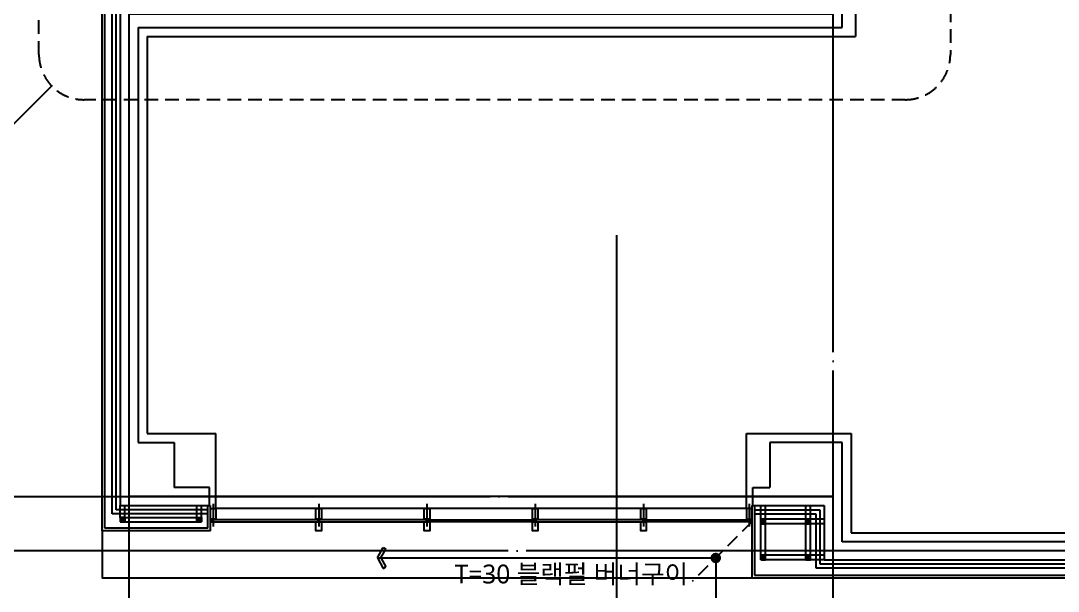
# Model space of a CAD drawing. Header units: millimetres. Extents: x 126000 to 189000, y 0 to 44550.
# Drawn here: x 140874 to 152371, y 11360 to 17684 of the extents above; entities that cross this region are included whole.
import ezdxf
from ezdxf.enums import TextEntityAlignment as Align

# ---------------------------------------------------------------- set-up
doc = ezdxf.new("R2010")
doc.units = ezdxf.units.MM
doc.header["$LTSCALE"] = 100
for name, pattern in [('CEN', [62, 60, -1, 0, -1]), ('HID', [2.3, 1.5, -0.8]), ('도면0327-1$0$HID', [2.3, 1.5, -0.8])]:
    doc.linetypes.add(name, pattern=pattern)
for name, color, linetype in [('A-MARK', 3, 'Continuous'), ('AA-DWXM-WIND', 4, 'Continuous'), ('CEN', 1, 'CEN'), ('COL', 2, 'Continuous'), ('FIN', 5, 'Continuous'), ('insul', 8, 'Continuous'), ('L1', 8, 'Continuous'), ('PIPE-STEEL', 11, 'Continuous'), ('SYM', 7, 'Continuous'), ('TEX', 3, 'Continuous'), ('WID', 4, 'Continuous'), ('부분확대', 7, 'Continuous')]:
    doc.layers.add(name, color=color, linetype=linetype)
doc.layers.add('면적선', color=44, linetype='Continuous', plot=False)
doc.styles.add('맑은고딕', font='')
doc.styles.get('맑은고딕').set_extended_font_data('Malgun Gothic')
doc.linetypes.add('BATTING', pattern='A,0.00254,-2.54,[134,ltypeshp.shx,S=2.54,R=0,X=-2.54,Y=0],-5.08,[134,ltypeshp.shx,S=2.54,R=180,X=2.54,Y=0],-2.54', length=10.16254)

# ---------------------------------------------------------------- blocks, each defined once
blk = doc.blocks.new('*U64')
at = {"layer": 'AA-DWXM-WIND', "color": 16}
blk.add_line((0, 75), (0, -175), dxfattribs=at)
at = {"layer": 'AA-DWXM-WIND'}
blk.add_lwpolyline([(5, -125), (5, -95), (30, -95), (30, 25), (-30, 25), (-30, -95), (-5, -95), (-5, -125), (5, -125)], dxfattribs=at)
blk = doc.blocks.new('*U65')
at = {"layer": 'AA-DWXM-WIND', "color": 16}
blk.add_line((0, 75), (0, -175), dxfattribs=at)
at = {"layer": 'AA-DWXM-WIND'}
blk.add_lwpolyline([(-30, 25), (-30, -95), (20, -95), (20, -125), (30, -125), (30, 25)], close=True, dxfattribs=at)
blk = doc.blocks.new('도면0327-1$0$새로운 블럭$0$arrow1')
for p, q in [((0, 0), (0.286, 0.501)), ((0.286, 0.501), (0.41, 0.43)), ((0, 0), (0.286, -0.501)), ((0.165, 0), (0.41, 0.429)), ((0.165, 0), (0.41, -0.429)), ((0.286, -0.501), (0.41, -0.43))]:
    blk.add_line(p, q)
blk = doc.blocks.new('ㅁ-50X50X2.3')
at = {"layer": 'PIPE-STEEL', "color": 1}
for p, q in [((-23, -23), (23, 23)), ((-23, 23), (23, -23))]:
    blk.add_line(p, q, dxfattribs=at)
at = {"layer": 'PIPE-STEEL', "color": 6}
for points in [[(-25, -25), (25, -25), (25, 25), (-25, 25)], [(-23, -23), (23, -23), (23, 23), (-23, 23)]]:
    blk.add_lwpolyline(points, close=True, dxfattribs=at)

msp = doc.modelspace()

# ---------------------------------------------------------------- linework, layer by layer
at = {"layer": 'A-MARK'}
msp.add_line((147475.7, 15309.1), (147475.7, 8426.1), dxfattribs=at)
at = {"layer": 'AA-DWXM-WIND'}
for points in [[(144145.2, 12129.1), (144205.2, 12129.1), (144205.2, 12029.1), (144145.2, 12029.1)], [(145345.2, 12129.1), (145405.2, 12129.1), (145405.2, 12029.1), (145345.2, 12029.1)], [(146545.2, 12129.1), (146605.2, 12129.1), (146605.2, 12029.1), (146545.2, 12029.1)], [(147745.2, 12129.1), (147805.2, 12129.1), (147805.2, 12029.1), (147745.2, 12029.1)]]:
    msp.add_lwpolyline(points, close=True, dxfattribs=at)
at = {"layer": 'CEN'}
for p, q in [((142075.2, 7809.1), (142075.2, 36909.1)), ((149875.2, 7809.1), (149875.2, 36909.1)), ((140075.2, 12409.1), (149875.2, 12409.1)), ((171075.2, 11809.1), (140075.2, 11809.1))]:
    msp.add_line(p, q, dxfattribs=at)
at = {"layer": 'COL'}
for p, q in [((149975.2, 17609.1), (149975.2, 20909.1)), ((141975.2, 18699.1), (141975.2, 12309.1)), ((142175.2, 17609.1), (142175.2, 13009.1)), ((142175.2, 17609.1), (149975.2, 17609.1)), ((142175.2, 13009.1), (142575.2, 13009.1)), ((142575.2, 13009.1), (142575.2, 12509.1)), ((149975.2, 13009.1), (149175.2, 13009.1)), ((149175.2, 13009.1), (149175.2, 12509.1)), ((149975.2, 11909.1), (149975.2, 13009.1)), ((142965.2, 12509.1), (142575.2, 12509.1)), ((142965.2, 12309.1), (142965.2, 12509.1)), ((148985.2, 12309.1), (148985.2, 12509.1)), ((148985.2, 12509.1), (149175.2, 12509.1)), ((141975.2, 12309.1), (142965.2, 12309.1)), ((149775.2, 12309.1), (149775.2, 11709.1)), ((163375.2, 11909.1), (149975.2, 11909.1)), ((149775.2, 11709.1), (163375.2, 11709.1))]:
    msp.add_line(p, q, dxfattribs=at)
msp.add_lwpolyline([(148985.2, 12309.1), (149775.2, 12309.1)], dxfattribs=at)
at = {"layer": 'FIN', "linetype": 'Continuous', "ltscale": 5}
for p, q in [((141775.2, 12029.1), (141775.2, 23734.1)), ((150125.2, 20009.1), (150125.2, 17509.1)), ((141805.2, 12059.1), (141805.2, 18679.1)), ((142275.2, 17509.1), (142275.2, 13109.1)), ((142275.2, 17509.1), (150125.2, 17509.1)), ((142275.2, 13109.1), (143035.2, 13109.1)), ((143035.2, 12279.1), (143035.2, 13109.1)), ((148915.2, 12279.1), (148915.2, 13109.1)), ((148915.2, 13109.1), (150075.2, 13109.1)), ((150075.2, 13109.1), (150075.2, 12009.1)), ((142945.2, 12059.1), (142945.2, 12309.1)), ((142975.2, 12029.1), (142975.2, 12309.1)), ((148975.2, 12309.1), (148975.2, 11509.1)), ((149005.2, 12309.1), (149005.2, 11539.1)), ((142975.2, 12029.1), (141775.2, 12029.1)), ((142945.2, 12059.1), (141805.2, 12059.1)), ((150075.2, 12009.1), (156775.2, 12009.1)), ((148975.2, 11509.1), (163375.2, 11509.1)), ((149005.2, 11539.1), (163345.2, 11539.1))]:
    msp.add_line(p, q, dxfattribs=at)
at = {"layer": 'insul'}
for p, q in [((141885.2, 12219.1), (141885.2, 18679.1)), ((142945.2, 12219.1), (141885.2, 12219.1)), ((149005.2, 12219.1), (149685.2, 12219.1)), ((149685.2, 12219.1), (149685.2, 11619.1)), ((149685.2, 11619.1), (163345.2, 11619.1))]:
    msp.add_line(p, q, dxfattribs=at)
at = {"layer": 'insul', "linetype": 'BATTING', "ltscale": 0.04}
for p, q in [((141930.2, 12264.1), (141930.2, 18679.1)), ((142945.2, 12264.1), (141930.2, 12264.1)), ((149005.2, 12264.1), (149730.2, 12264.1)), ((149730.2, 12264.1), (149730.2, 11664.1)), ((149730.2, 11664.1), (163345.2, 11664.1))]:
    msp.add_line(p, q, dxfattribs=at)
at = {"layer": 'L1', "linetype": 'Continuous'}
msp.add_lwpolyline([(141775.2, 12029.1), (141775.2, 11509.1), (148975.2, 11509.1)], dxfattribs=at)
at = {"layer": 'PIPE-STEEL', "color": 6}
for p, q in [((141975.2, 12179.1), (141975.2, 12309.1)), ((142025.2, 12179.1), (142025.2, 12309.1)), ((142825.2, 12179.1), (142825.2, 12309.1)), ((142875.2, 12129.1), (142875.2, 12309.1)), ((149075.2, 11709.1), (149075.2, 12309.1)), ((149125.2, 11759.1), (149125.2, 12309.1)), ((149575.2, 11709.1), (149575.2, 12309.1)), ((149625.2, 11709.1), (149625.2, 12309.1)), ((141975.2, 12179.1), (142875.2, 12179.1)), ((142025.2, 12129.1), (142025.2, 12179.1)), ((142025.2, 12179.1), (142025.2, 12129.1)), ((142025.2, 12129.1), (142875.2, 12129.1)), ((142825.2, 12129.1), (142825.2, 12179.1)), ((149775.2, 12159.1), (149075.2, 12159.1)), ((149775.2, 12109.1), (149075.2, 12109.1)), ((149125.2, 12109.1), (149125.2, 12159.1)), ((149625.2, 12109.1), (149625.2, 12159.1)), ((149775.2, 11759.1), (149075.2, 11759.1)), ((149125.2, 11709.1), (149125.2, 11759.1)), ((149625.2, 11709.1), (149625.2, 11759.1)), ((149775.2, 11709.1), (149075.2, 11709.1))]:
    msp.add_line(p, q, dxfattribs=at)
at = {"layer": 'SYM', "color": 6, "linetype": '도면0327-1$0$HID'}
msp.add_line((148975.2, 12129.1), (148313.3, 11467.2), dxfattribs=at)
at = {"layer": 'SYM', "color": 6}
for p, q in [((144825.2, 11729.1), (148575.2, 11729.1)), ((148575.2, 11729.1), (148575.2, 7979.1))]:
    msp.add_line(p, q, dxfattribs=at)
at = {"layer": 'SYM', "const_width": 57.9}
msp.add_lwpolyline([(148554.8, 11749.6, 1), (148595.7, 11708.7, 1)], format="xyb", close=True, dxfattribs=at)
at = {"layer": 'WID', "color": 6}
msp.add_line((148915.2, 12279.1), (143035.2, 12279.1), dxfattribs=at)
at = {"layer": 'WID'}
for points in [[(144170.2, 12153.1), (142985.2, 12153.1)], [(142985.2, 12129.1), (144170.2, 12129.1)], [(145370.2, 12153.1), (144180.2, 12153.1)], [(144180.2, 12129.1), (145370.2, 12129.1)], [(145380.2, 12153.1), (146570.2, 12153.1)], [(146570.2, 12129.1), (145380.2, 12129.1)], [(147770.2, 12153.1), (146580.2, 12153.1)], [(146580.2, 12129.1), (147770.2, 12129.1)], [(147780.2, 12153.1), (148965.2, 12153.1)], [(148965.2, 12129.1), (147780.2, 12129.1)]]:
    msp.add_lwpolyline(points, dxfattribs=at)
at = {"layer": '면적선'}
msp.add_lwpolyline([(142075.2, 17759.1), (149875.2, 17759.1), (149875.2, 23609.1), (162475.2, 23609.1), (162475.2, 23559.1), (166675.2, 23559.1), (166675.2, 20809.1), (169075.2, 20809.1), (169075.2, 11809.1), (149875.2, 11809.1), (149875.2, 12409.1), (142075.2, 12409.1)], close=True, dxfattribs=at)
at = {"layer": '부분확대'}
msp.add_line((141221.7, 16967.6), (140461.1, 16206.9), dxfattribs=at)
at = {"layer": '부분확대', "linetype": 'HID'}
msp.add_lwpolyline([(151175.2, 17309.1, -0.4142136), (150675.2, 16809.1), (141575.2, 16809.1, -0.4142136), (141075.2, 17309.1), (141075.2, 27709.1, -0.4142136), (141575.2, 28209.1), (150675.2, 28209.1, -0.4142136), (151175.2, 27709.1)], format="xyb", close=True, dxfattribs=at)

# ---------------------------------------------------------------- block references
at = {"layer": 'AA-DWXM-WIND', "xscale": -1}
for name, p in [('*U65', (143005.2, 12254.1)), ('*U64', (144175.2, 12254.1)), ('*U64', (145375.2, 12254.1)), ('*U64', (146575.2, 12254.1)), ('*U64', (147775.2, 12254.1))]:
    msp.add_blockref(name, p, dxfattribs=at)
at = {"layer": 'AA-DWXM-WIND'}
msp.add_blockref('*U65', (148945.2, 12254.1), dxfattribs=at)
at = {"layer": 'PIPE-STEEL', "color": 6}
for p in [(142000.2, 12154.1), (149100.2, 12134.1), (149600.2, 12134.1), (149100.2, 11734.1), (149600.2, 11734.1)]:
    msp.add_blockref('ㅁ-50X50X2.3', p, dxfattribs=at)
at = {"layer": 'PIPE-STEEL', "color": 6, "xscale": -1}
msp.add_blockref('ㅁ-50X50X2.3', (142850.2, 12154.1), dxfattribs=at)
at = {"layer": 'SYM', "xscale": 231.481481481482, "yscale": 231.481481481482, "zscale": 231.481481481482}
msp.add_blockref('도면0327-1$0$새로운 블럭$0$arrow1', (144825.2, 11729.1), dxfattribs=at)

# ---------------------------------------------------------------- texts
at = {"layer": 'TEX', "style": '맑은고딕'}
msp.add_text('T=30 블랙펄 버너구이', height=208.333, dxfattribs=at).set_placement((148269.4, 11447.4), align=Align.RIGHT)

doc.saveas('drawing.dxf')
